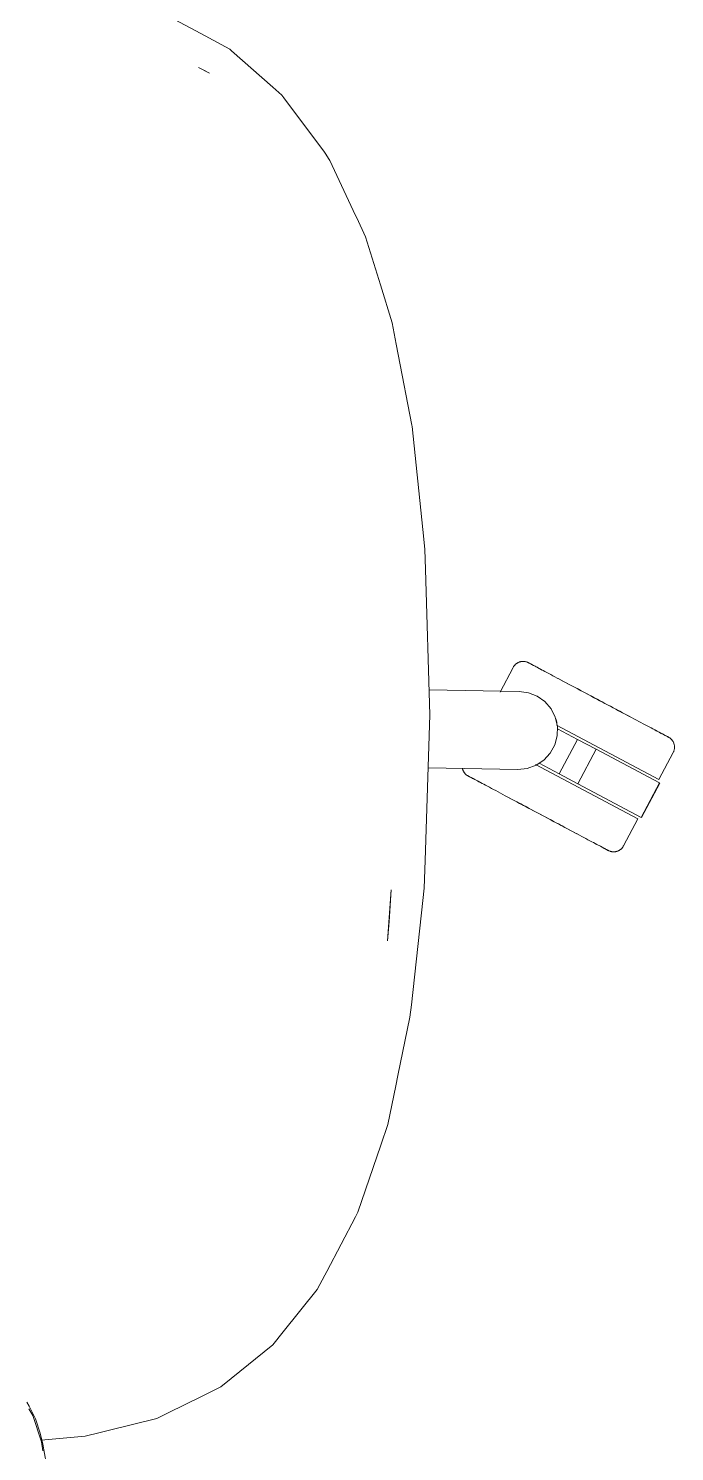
# Model space of a CAD drawing. Header units: millimetres. Extents: x 155927 to 295199, y -4084 to 97293.
# Drawn here: x 200461 to 200693, y 31884 to 32395 of the extents above; entities that cross this region are included whole.
import ezdxf

# ---------------------------------------------------------------- set-up
doc = ezdxf.new("R2010")
doc.units = ezdxf.units.MM
doc.header["$MEASUREMENT"] = 0
doc.layers.add('G-IMPT', color=8, linetype='CONTINUOUS', lineweight=9)
doc.layers.add('I-FURN', color=8, linetype='CONTINUOUS', lineweight=9)

msp = doc.modelspace()

# ---------------------------------------------------------------- linework, layer by layer
at = {"layer": 'G-IMPT'}
for p, q in [((200511.38, 32398.76), (200522.62, 32392.75)), ((200522.62, 32392.75), (200533.05, 32387.17)), ((200533.72, 32386.58), (200533.05, 32387.17)), ((200548.5, 32373.56), (200533.72, 32386.58)), ((200523.45, 32379.73), (200521.86, 32380.51)), ((200525.75, 32378.56), (200521.86, 32380.51)), ((200525.75, 32378.56), (200523.45, 32379.73)), ((200548.5, 32373.56), (200551.76, 32370.69)), ((200552.49, 32369.72), (200551.76, 32370.69)), ((200567.06, 32350.23), (200552.49, 32369.72)), ((200567.06, 32350.23), (200567.52, 32349.46)), ((200567.52, 32349.46), (200568.46, 32347.88)), ((200568.88, 32347.17), (200568.46, 32347.88)), ((200568.88, 32347.17), (200578.15, 32327.53)), ((200578.15, 32327.53), (200578.58, 32326.61)), ((200581.77, 32319.85), (200578.58, 32326.61)), ((200581.77, 32319.85), (200587.09, 32302.58)), ((200587.09, 32302.58), (200591.28, 32288.97)), ((200591.28, 32288.97), (200592.74, 32281.37)), ((200593.45, 32277.7), (200592.74, 32281.37)), ((200593.45, 32277.7), (200598.31, 32252.32)), ((200598.4, 32251.86), (200598.31, 32252.32)), ((200598.4, 32251.86), (200602.22, 32214.87)), ((200602.22, 32214.87), (200602.96, 32207.8)), ((200603.18, 32200.54), (200602.96, 32207.8)), ((200604.8, 32148.38), (200603.18, 32200.54)), ((200603.09, 32096.2), (200604.8, 32148.38)), ((200603.09, 32096.2), (200602.77, 32086.26)), ((200590.89, 32085.72), (200589.64, 32067.44)), ((200590.89, 32085.72), (200590.25, 32074.39)), ((200602.29, 32081.88), (200602.77, 32086.26)), ((200602.29, 32081.88), (200598.16, 32044.44)), ((200589.64, 32067.44), (200590.25, 32074.39)), ((200597.67, 32040.02), (200598.16, 32044.44)), ((200593.32, 32019.08), (200597.67, 32040.02)), ((200593.32, 32019.08), (200592.56, 32015.4)), ((200592.56, 32015.4), (200589.69, 32001.58)), ((200587.17, 31994.14), (200589.69, 32001.58)), ((200587.17, 31994.14), (200579.02, 31970.05)), ((200578.15, 31968.39), (200579.02, 31970.05)), ((200567.85, 31948.88), (200578.15, 31968.39)), ((200564.41, 31942.38), (200567.12, 31947.51)), ((200567.85, 31948.88), (200567.12, 31947.51)), ((200564.41, 31942.38), (200552.21, 31927.24)), ((200548.45, 31922.58), (200552.21, 31927.24)), ((200533.5, 31910.41), (200548.45, 31922.58)), ((200533.5, 31910.41), (200529.85, 31907.43)), ((200511.21, 31898.26), (200522.68, 31903.91)), ((200529.85, 31907.43), (200522.68, 31903.91)), ((200461.13, 31900.58), (200460.32, 31901.95)), ((200462.47, 31897.16), (200461, 31899.61)), ((200463.33, 31895.94), (200461.13, 31900.58)), ((200511.21, 31898.26), (200506.85, 31896.11)), ((200465.5, 31887.77), (200462.47, 31897.16)), ((200465.07, 31890.85), (200463.33, 31895.94)), ((200506.85, 31896.11), (200488.91, 31891.71)), ((200465.07, 31890.85), (200466.05, 31886.93)), ((200465.37, 31888.39), (200481.25, 31889.83)), ((200481.25, 31889.83), (200486.54, 31891.13)), ((200488.91, 31891.71), (200486.54, 31891.13)), ((200465.96, 31884.48), (200465.5, 31887.77)), ((200466.05, 31886.93), (200467.17, 31880.17))]:
    msp.add_line(p, q, dxfattribs=at)
at = {"layer": 'I-FURN'}
for p, q in [((200634.67, 32165.46), (200629.97, 32156.62)), ((200634.67, 32165.46), (200634.75, 32165.61)), ((200634.75, 32165.61), (200634.83, 32165.74)), ((200634.83, 32165.74), (200634.92, 32165.88)), ((200634.92, 32165.88), (200635.02, 32166.01)), ((200635.02, 32166.01), (200635.12, 32166.13)), ((200635.12, 32166.13), (200635.22, 32166.26)), ((200635.22, 32166.26), (200635.33, 32166.37)), ((200635.33, 32166.37), (200635.44, 32166.49)), ((200635.44, 32166.49), (200635.56, 32166.6)), ((200635.56, 32166.6), (200635.69, 32166.7)), ((200635.69, 32166.7), (200635.81, 32166.8)), ((200635.81, 32166.8), (200635.94, 32166.89)), ((200635.94, 32166.89), (200636.08, 32166.98)), ((200636.08, 32166.98), (200636.22, 32167.07)), ((200636.22, 32167.07), (200636.36, 32167.14)), ((200636.36, 32167.14), (200636.5, 32167.22)), ((200636.5, 32167.22), (200636.65, 32167.28)), ((200636.65, 32167.28), (200636.8, 32167.34)), ((200636.8, 32167.34), (200636.95, 32167.4)), ((200636.95, 32167.4), (200637.1, 32167.44)), ((200637.1, 32167.44), (200637.26, 32167.49)), ((200637.26, 32167.49), (200637.42, 32167.52)), ((200637.42, 32167.52), (200637.58, 32167.55)), ((200637.58, 32167.55), (200637.74, 32167.57)), ((200637.74, 32167.57), (200637.9, 32167.59)), ((200637.9, 32167.59), (200638.06, 32167.6)), ((200638.06, 32167.6), (200638.22, 32167.6)), ((200638.22, 32167.6), (200638.38, 32167.6)), ((200638.38, 32167.6), (200638.54, 32167.59)), ((200638.54, 32167.59), (200638.7, 32167.58)), ((200638.7, 32167.58), (200638.86, 32167.55)), ((200638.86, 32167.55), (200639.02, 32167.52)), ((200639.02, 32167.52), (200639.18, 32167.49)), ((200639.18, 32167.49), (200639.33, 32167.45)), ((200639.33, 32167.45), (200639.49, 32167.4)), ((200639.49, 32167.4), (200639.64, 32167.35)), ((200639.64, 32167.35), (200639.79, 32167.29)), ((200639.79, 32167.29), (200639.94, 32167.22)), ((200639.94, 32167.22), (200640.08, 32167.15)), ((200640.08, 32167.15), (200640.12, 32167.13)), ((200640.12, 32167.13), (200640.14, 32167.12)), ((200640.17, 32167.11), (200640.12, 32167.13)), ((200640.12, 32167.13), (200640.12, 32167.13)), ((200640.14, 32167.12), (200640.2, 32167.09)), ((200640.25, 32167.06), (200640.17, 32167.11)), ((200640.2, 32167.09), (200640.3, 32167.04)), ((200640.37, 32167), (200640.25, 32167.06)), ((200640.3, 32167.04), (200640.44, 32166.96)), ((200640.53, 32166.91), (200640.37, 32167)), ((200640.44, 32166.96), (200640.62, 32166.86)), ((200640.73, 32166.8), (200640.53, 32166.91)), ((200640.62, 32166.86), (200640.84, 32166.75)), ((200640.97, 32166.68), (200640.73, 32166.8)), ((200640.84, 32166.75), (200641.1, 32166.61)), ((200641.25, 32166.53), (200640.97, 32166.68)), ((200641.1, 32166.61), (200641.4, 32166.45)), ((200641.57, 32166.36), (200641.25, 32166.53)), ((200641.4, 32166.45), (200641.73, 32166.27)), ((200641.93, 32166.17), (200641.57, 32166.36)), ((200641.73, 32166.27), (200642.1, 32166.08)), ((200642.32, 32165.96), (200641.93, 32166.17)), ((200642.1, 32166.08), (200642.51, 32165.86)), ((200642.75, 32165.73), (200642.32, 32165.96)), ((200642.51, 32165.86), (200642.96, 32165.62)), ((200643.22, 32165.48), (200642.75, 32165.73)), ((200642.96, 32165.62), (200643.44, 32165.36)), ((200643.72, 32165.22), (200643.22, 32165.48)), ((200643.44, 32165.36), (200643.96, 32165.09)), ((200644.25, 32164.93), (200643.72, 32165.22)), ((200643.96, 32165.09), (200644.51, 32164.8)), ((200644.82, 32164.63), (200644.25, 32164.93)), ((200644.51, 32164.8), (200645.09, 32164.49)), ((200645.42, 32164.31), (200644.82, 32164.63)), ((200646.06, 32163.97), (200645.42, 32164.31)), ((200646.72, 32163.62), (200646.06, 32163.97)), ((200647.41, 32163.25), (200646.72, 32163.62)), ((200648.14, 32162.87), (200647.41, 32163.25)), ((200648.89, 32162.47), (200648.14, 32162.87)), ((200649.66, 32162.06), (200648.89, 32162.47)), ((200650.46, 32161.63), (200649.66, 32162.06)), ((200651.29, 32161.19), (200650.46, 32161.63)), ((200650.84, 32161.43), (200651.67, 32160.99)), ((200652.13, 32160.74), (200651.29, 32161.19)), ((200651.67, 32160.99), (200652.53, 32160.53)), ((200653, 32160.28), (200652.13, 32160.74)), ((200652.53, 32160.53), (200653.41, 32160.07)), ((200653.89, 32159.81), (200653, 32160.28)), ((200653.41, 32160.07), (200654.3, 32159.59)), ((200654.8, 32159.33), (200653.89, 32159.81)), ((200654.3, 32159.59), (200655.22, 32159.1)), ((200655.72, 32158.84), (200654.8, 32159.33)), ((200655.22, 32159.1), (200656.15, 32158.61)), ((200656.66, 32158.34), (200655.72, 32158.84)), ((200656.15, 32158.61), (200657.09, 32158.11)), ((200604.52, 32157.41), (200636.86, 32156.84)), ((200636.86, 32156.84), (200640.2, 32156.38)), ((200640.2, 32156.38), (200643.33, 32155.13)), ((200643.33, 32155.13), (200646.07, 32153.16)), ((200657.61, 32157.83), (200656.66, 32158.34)), ((200657.09, 32158.11), (200658.05, 32157.6)), ((200658.57, 32157.32), (200657.61, 32157.83)), ((200658.05, 32157.6), (200659.02, 32157.08)), ((200659.55, 32156.8), (200658.57, 32157.32)), ((200659.02, 32157.08), (200660, 32156.56)), ((200660.53, 32156.28), (200659.55, 32156.8)), ((200660, 32156.56), (200660.98, 32156.04)), ((200661.52, 32155.75), (200660.53, 32156.28)), ((200660.98, 32156.04), (200661.98, 32155.51)), ((200662.52, 32155.22), (200661.52, 32155.75)), ((200661.98, 32155.51), (200662.98, 32154.98)), ((200663.52, 32154.69), (200662.52, 32155.22)), ((200662.98, 32154.98), (200663.98, 32154.44)), ((200664.52, 32154.16), (200663.52, 32154.69)), ((200663.98, 32154.44), (200664.98, 32153.91)), ((200665.53, 32153.62), (200664.52, 32154.16)), ((200664.98, 32153.91), (200665.99, 32153.38)), ((200666.53, 32153.09), (200665.53, 32153.62)), ((200646.07, 32153.16), (200648.27, 32150.6)), ((200648.27, 32150.6), (200649.78, 32147.58)), ((200665.99, 32153.38), (200666.99, 32152.84)), ((200667.54, 32152.55), (200666.53, 32153.09)), ((200666.99, 32152.84), (200668, 32152.31)), ((200668.53, 32152.02), (200667.54, 32152.55)), ((200668, 32152.31), (200668.99, 32151.78)), ((200669.53, 32151.49), (200668.53, 32152.02)), ((200668.99, 32151.78), (200669.98, 32151.25)), ((200670.52, 32150.97), (200669.53, 32151.49)), ((200669.98, 32151.25), (200670.97, 32150.73)), ((200671.49, 32150.45), (200670.52, 32150.97)), ((200670.97, 32150.73), (200671.94, 32150.21)), ((200672.46, 32149.93), (200671.49, 32150.45)), ((200671.94, 32150.21), (200672.91, 32149.7)), ((200673.42, 32149.42), (200672.46, 32149.93)), ((200672.91, 32149.7), (200673.86, 32149.19)), ((200674.36, 32148.92), (200673.42, 32149.42)), ((200673.86, 32149.19), (200674.79, 32148.69)), ((200675.29, 32148.43), (200674.36, 32148.92)), ((200674.79, 32148.69), (200675.72, 32148.2)), ((200676.21, 32147.94), (200675.29, 32148.43)), ((200649.78, 32147.58), (200650.53, 32144.29)), ((200650.19, 32144.79), (200686.91, 32125.26)), ((200650.53, 32144.29), (200650.47, 32140.92)), ((200650.6, 32143.44), (200657.74, 32139.64)), ((200675.72, 32148.2), (200676.62, 32147.72)), ((200677.1, 32147.47), (200676.21, 32147.94)), ((200677.98, 32147), (200677.1, 32147.47)), ((200678.84, 32146.54), (200677.98, 32147)), ((200679.67, 32146.1), (200678.84, 32146.54)), ((200680.48, 32145.67), (200679.67, 32146.1)), ((200681.27, 32145.25), (200680.48, 32145.67)), ((200682.03, 32144.84), (200681.27, 32145.25)), ((200682.77, 32144.45), (200682.03, 32144.84)), ((200683.48, 32144.08), (200682.77, 32144.45)), ((200684.15, 32143.72), (200683.48, 32144.08)), ((200684.8, 32143.37), (200684.15, 32143.72)), ((200685.42, 32143.05), (200684.8, 32143.37)), ((200650.47, 32140.92), (200649.61, 32137.66)), ((200657.74, 32139.64), (200651.17, 32127.28)), ((200657.74, 32139.64), (200664.39, 32136.11)), ((200686, 32142.73), (200685.42, 32143.05)), ((200685.69, 32142.9), (200686.26, 32142.6)), ((200686.55, 32142.44), (200686, 32142.73)), ((200686.26, 32142.6), (200686.8, 32142.31)), ((200687.07, 32142.17), (200686.55, 32142.44)), ((200686.8, 32142.31), (200687.3, 32142.05)), ((200687.55, 32141.91), (200687.07, 32142.17)), ((200687.3, 32142.05), (200687.76, 32141.8)), ((200688, 32141.67), (200687.55, 32141.91)), ((200687.76, 32141.8), (200688.19, 32141.57)), ((200688.41, 32141.46), (200688, 32141.67)), ((200688.19, 32141.57), (200688.59, 32141.36)), ((200688.78, 32141.26), (200688.41, 32141.46)), ((200688.59, 32141.36), (200688.94, 32141.17)), ((200689.12, 32141.08), (200688.78, 32141.26)), ((200688.94, 32141.17), (200689.26, 32141)), ((200689.41, 32140.92), (200689.12, 32141.08)), ((200689.26, 32141), (200689.54, 32140.85)), ((200689.67, 32140.78), (200689.41, 32140.92)), ((200689.54, 32140.85), (200689.78, 32140.73)), ((200689.89, 32140.67), (200689.67, 32140.78)), ((200689.78, 32140.73), (200689.98, 32140.62)), ((200690.07, 32140.57), (200689.89, 32140.67)), ((200689.98, 32140.62), (200690.14, 32140.53)), ((200690.21, 32140.5), (200690.07, 32140.57)), ((200690.14, 32140.53), (200690.26, 32140.47)), ((200690.31, 32140.44), (200690.21, 32140.5)), ((200690.26, 32140.47), (200690.35, 32140.43)), ((200690.37, 32140.41), (200690.31, 32140.44)), ((200690.35, 32140.43), (200690.39, 32140.4)), ((200690.39, 32140.4), (200690.37, 32140.41)), ((200690.39, 32140.4), (200690.53, 32140.32)), ((200690.39, 32140.4), (200690.39, 32140.4)), ((200690.53, 32140.32), (200690.67, 32140.24)), ((200690.67, 32140.24), (200690.81, 32140.15)), ((200690.81, 32140.15), (200690.94, 32140.05)), ((200690.94, 32140.05), (200691.06, 32139.95)), ((200691.06, 32139.95), (200691.19, 32139.85)), ((200691.19, 32139.85), (200691.3, 32139.74)), ((200691.3, 32139.74), (200691.42, 32139.62)), ((200691.42, 32139.62), (200691.53, 32139.51)), ((200691.53, 32139.51), (200691.63, 32139.38)), ((200691.63, 32139.38), (200691.73, 32139.26)), ((200691.73, 32139.26), (200691.82, 32139.12)), ((200691.82, 32139.12), (200691.91, 32138.99)), ((200691.91, 32138.99), (200691.99, 32138.85)), ((200691.99, 32138.85), (200692.07, 32138.71)), ((200692.07, 32138.71), (200692.14, 32138.57)), ((200692.14, 32138.57), (200692.21, 32138.42)), ((200692.21, 32138.42), (200692.27, 32138.27)), ((200692.27, 32138.27), (200692.32, 32138.12)), ((200692.32, 32138.12), (200692.37, 32137.96)), ((200647.99, 32134.7), (200645.71, 32132.22)), ((200649.61, 32137.66), (200647.99, 32134.7)), ((200664.39, 32136.11), (200657.81, 32123.75)), ((200664.39, 32136.11), (200687.09, 32124.03)), ((200686.91, 32125.26), (200692.06, 32134.95)), ((200692.08, 32134.99), (200692.06, 32134.95)), ((200692.15, 32135.13), (200692.08, 32134.99)), ((200692.22, 32135.28), (200692.15, 32135.13)), ((200692.28, 32135.43), (200692.22, 32135.28)), ((200692.33, 32135.58), (200692.28, 32135.43)), ((200692.38, 32135.74), (200692.33, 32135.58)), ((200692.37, 32137.96), (200692.41, 32137.81)), ((200692.42, 32135.89), (200692.38, 32135.74)), ((200692.41, 32137.81), (200692.45, 32137.65)), ((200692.45, 32136.05), (200692.42, 32135.89)), ((200692.45, 32137.65), (200692.48, 32137.49)), ((200692.48, 32136.21), (200692.45, 32136.05)), ((200692.48, 32137.49), (200692.5, 32137.33)), ((200692.5, 32136.37), (200692.48, 32136.21)), ((200692.5, 32137.33), (200692.52, 32137.17)), ((200692.52, 32136.53), (200692.5, 32136.37)), ((200692.52, 32137.17), (200692.53, 32137.01)), ((200692.53, 32136.69), (200692.52, 32136.53)), ((200692.53, 32137.01), (200692.53, 32136.85)), ((200692.53, 32136.85), (200692.53, 32136.69)), ((200636.37, 32128.86), (200604.18, 32129.42)), ((200616.5, 32129.11), (200616.47, 32129.27)), ((200616.54, 32128.95), (200616.5, 32129.11)), ((200616.59, 32128.8), (200616.54, 32128.95)), ((200616.65, 32128.65), (200616.59, 32128.8)), ((200616.71, 32128.5), (200616.65, 32128.65)), ((200616.77, 32128.35), (200616.71, 32128.5)), ((200616.84, 32128.21), (200616.77, 32128.35)), ((200616.92, 32128.06), (200616.84, 32128.21)), ((200617.01, 32127.93), (200616.92, 32128.06)), ((200617.09, 32127.79), (200617.01, 32127.93)), ((200639.72, 32129.21), (200636.37, 32128.86)), ((200642.9, 32130.35), (200639.72, 32129.21)), ((200642.65, 32130.68), (200679.4, 32111.14)), ((200645.71, 32132.22), (200642.9, 32130.35)), ((200651.17, 32127.28), (200644.03, 32131.08)), ((200617.19, 32127.66), (200617.09, 32127.79)), ((200617.29, 32127.53), (200617.19, 32127.66)), ((200617.39, 32127.41), (200617.29, 32127.53)), ((200617.5, 32127.29), (200617.39, 32127.41)), ((200617.61, 32127.18), (200617.5, 32127.29)), ((200617.73, 32127.07), (200617.61, 32127.18)), ((200617.85, 32126.96), (200617.73, 32127.07)), ((200617.98, 32126.86), (200617.85, 32126.96)), ((200618.11, 32126.77), (200617.98, 32126.86)), ((200618.24, 32126.68), (200618.11, 32126.77)), ((200618.38, 32126.59), (200618.24, 32126.68)), ((200618.52, 32126.52), (200618.38, 32126.59)), ((200618.53, 32126.51), (200618.52, 32126.52)), ((200618.52, 32126.52), (200618.54, 32126.51)), ((200618.57, 32126.49), (200618.53, 32126.51)), ((200618.54, 32126.51), (200618.6, 32126.47)), ((200618.65, 32126.45), (200618.57, 32126.49)), ((200618.6, 32126.47), (200618.7, 32126.42)), ((200618.77, 32126.38), (200618.65, 32126.45)), ((200618.7, 32126.42), (200618.84, 32126.35)), ((200618.94, 32126.3), (200618.77, 32126.38)), ((200618.84, 32126.35), (200619.02, 32126.25)), ((200619.14, 32126.19), (200618.94, 32126.3)), ((200619.02, 32126.25), (200619.24, 32126.13)), ((200619.38, 32126.06), (200619.14, 32126.19)), ((200619.24, 32126.13), (200619.5, 32126)), ((200619.66, 32125.91), (200619.38, 32126.06)), ((200619.5, 32126), (200619.8, 32125.84)), ((200619.98, 32125.74), (200619.66, 32125.91)), ((200619.8, 32125.84), (200620.13, 32125.66)), ((200620.33, 32125.55), (200619.98, 32125.74)), ((200620.13, 32125.66), (200620.51, 32125.46)), ((200620.72, 32125.35), (200620.33, 32125.55)), ((200620.51, 32125.46), (200620.92, 32125.24)), ((200621.15, 32125.12), (200620.72, 32125.35)), ((200620.92, 32125.24), (200621.36, 32125.01)), ((200621.62, 32124.87), (200621.15, 32125.12)), ((200621.36, 32125.01), (200621.85, 32124.75)), ((200622.12, 32124.6), (200621.62, 32124.87)), ((200621.85, 32124.75), (200622.36, 32124.47)), ((200622.66, 32124.32), (200622.12, 32124.6)), ((200622.36, 32124.47), (200622.91, 32124.18)), ((200623.23, 32124.02), (200622.66, 32124.32)), ((200622.91, 32124.18), (200623.5, 32123.87)), ((200623.5, 32123.87), (200624.11, 32123.54)), ((200624.11, 32123.54), (200624.76, 32123.2)), ((200624.76, 32123.2), (200625.44, 32122.84)), ((200625.44, 32122.84), (200626.15, 32122.46)), ((200657.81, 32123.75), (200651.17, 32127.28)), ((200680.52, 32111.67), (200657.81, 32123.75)), ((200687.09, 32124.03), (200680.52, 32111.67)), ((200680.69, 32111.58), (200687.27, 32123.94)), ((200626.15, 32122.46), (200626.88, 32122.07)), ((200626.88, 32122.07), (200627.64, 32121.67)), ((200627.64, 32121.67), (200628.43, 32121.25)), ((200628.43, 32121.25), (200629.24, 32120.82)), ((200629.24, 32120.82), (200630.08, 32120.37)), ((200630.08, 32120.37), (200630.94, 32119.92)), ((200630.94, 32119.92), (200631.81, 32119.45)), ((200631.81, 32119.45), (200632.71, 32118.97)), ((200633.2, 32118.71), (200632.29, 32119.19)), ((200632.71, 32118.97), (200633.62, 32118.49)), ((200634.12, 32118.22), (200633.2, 32118.71)), ((200633.62, 32118.49), (200634.55, 32117.99)), ((200635.06, 32117.72), (200634.12, 32118.22)), ((200634.55, 32117.99), (200635.5, 32117.49)), ((200636.01, 32117.22), (200635.06, 32117.72)), ((200635.5, 32117.49), (200636.45, 32116.98)), ((200636.97, 32116.7), (200636.01, 32117.22)), ((200636.45, 32116.98), (200637.42, 32116.47)), ((200637.95, 32116.19), (200636.97, 32116.7)), ((200637.42, 32116.47), (200638.4, 32115.95)), ((200638.93, 32115.66), (200637.95, 32116.19)), ((200638.4, 32115.95), (200639.39, 32115.42)), ((200639.92, 32115.14), (200638.93, 32115.66)), ((200639.39, 32115.42), (200640.38, 32114.89)), ((200640.92, 32114.61), (200639.92, 32115.14)), ((200640.38, 32114.89), (200641.38, 32114.36)), ((200641.92, 32114.07), (200640.92, 32114.61)), ((200641.38, 32114.36), (200642.38, 32113.83)), ((200642.93, 32113.54), (200641.92, 32114.07)), ((200642.38, 32113.83), (200643.39, 32113.29)), ((200643.93, 32113.01), (200642.93, 32113.54)), ((200643.39, 32113.29), (200644.39, 32112.76)), ((200644.94, 32112.47), (200643.93, 32113.01)), ((200644.39, 32112.76), (200645.4, 32112.23)), ((200645.94, 32111.94), (200644.94, 32112.47)), ((200645.4, 32112.23), (200646.4, 32111.69)), ((200646.94, 32111.41), (200645.94, 32111.94)), ((200646.4, 32111.69), (200647.4, 32111.16)), ((200647.93, 32110.88), (200646.94, 32111.41)), ((200647.4, 32111.16), (200648.39, 32110.64)), ((200648.92, 32110.35), (200647.93, 32110.88)), ((200648.39, 32110.64), (200649.37, 32110.11)), ((200649.9, 32109.83), (200648.92, 32110.35)), ((200649.37, 32110.11), (200650.35, 32109.6)), ((200650.87, 32109.32), (200649.9, 32109.83)), ((200650.35, 32109.6), (200651.31, 32109.08)), ((200651.83, 32108.81), (200650.87, 32109.32)), ((200651.31, 32109.08), (200652.26, 32108.58)), ((200652.77, 32108.31), (200651.83, 32108.81)), ((200652.26, 32108.58), (200653.2, 32108.08)), ((200653.7, 32107.81), (200652.77, 32108.31)), ((200653.2, 32108.08), (200654.12, 32107.59)), ((200654.61, 32107.33), (200653.7, 32107.81)), ((200654.12, 32107.59), (200655.03, 32107.11)), ((200674.25, 32101.45), (200679.4, 32111.14)), ((200655.51, 32106.85), (200654.61, 32107.33)), ((200655.03, 32107.11), (200655.91, 32106.63)), ((200656.39, 32106.38), (200655.51, 32106.85)), ((200655.91, 32106.63), (200656.78, 32106.17)), ((200657.24, 32105.93), (200656.39, 32106.38)), ((200656.78, 32106.17), (200657.63, 32105.72)), ((200658.08, 32105.48), (200657.24, 32105.93)), ((200657.63, 32105.72), (200658.45, 32105.28)), ((200658.45, 32105.28), (200659.25, 32104.86)), ((200659.25, 32104.86), (200660.03, 32104.45)), ((200660.03, 32104.45), (200660.78, 32104.05)), ((200660.78, 32104.05), (200661.5, 32103.66)), ((200661.5, 32103.66), (200662.2, 32103.29)), ((200662.2, 32103.29), (200662.86, 32102.94)), ((200662.86, 32102.94), (200663.49, 32102.6)), ((200663.49, 32102.6), (200664.1, 32102.28)), ((200664.41, 32102.12), (200663.82, 32102.43)), ((200664.1, 32102.28), (200664.66, 32101.98)), ((200664.96, 32101.83), (200664.41, 32102.12)), ((200664.66, 32101.98), (200665.2, 32101.7)), ((200665.48, 32101.55), (200664.96, 32101.83)), ((200665.2, 32101.7), (200665.7, 32101.43)), ((200665.96, 32101.29), (200665.48, 32101.55)), ((200665.7, 32101.43), (200666.17, 32101.18)), ((200666.4, 32101.06), (200665.96, 32101.29)), ((200666.17, 32101.18), (200666.6, 32100.95)), ((200666.81, 32100.84), (200666.4, 32101.06)), ((200666.6, 32100.95), (200666.99, 32100.75)), ((200667.19, 32100.64), (200666.81, 32100.84)), ((200666.99, 32100.75), (200667.35, 32100.56)), ((200667.52, 32100.46), (200667.19, 32100.64)), ((200667.35, 32100.56), (200667.66, 32100.39)), ((200667.82, 32100.3), (200667.52, 32100.46)), ((200667.66, 32100.39), (200667.94, 32100.24)), ((200668.08, 32100.17), (200667.82, 32100.3)), ((200667.94, 32100.24), (200668.18, 32100.11)), ((200668.3, 32100.05), (200668.08, 32100.17)), ((200668.18, 32100.11), (200668.38, 32100)), ((200668.48, 32099.96), (200668.3, 32100.05)), ((200668.38, 32100), (200668.55, 32099.92)), ((200668.62, 32099.88), (200668.48, 32099.96)), ((200668.55, 32099.92), (200668.67, 32099.85)), ((200668.72, 32099.83), (200668.62, 32099.88)), ((200668.67, 32099.85), (200668.75, 32099.81)), ((200668.78, 32099.8), (200668.72, 32099.83)), ((200668.75, 32099.81), (200668.79, 32099.79)), ((200668.8, 32099.78), (200668.78, 32099.8)), ((200668.79, 32099.79), (200668.8, 32099.78)), ((200668.84, 32099.76), (200668.8, 32099.78)), ((200668.98, 32099.69), (200668.84, 32099.76)), ((200669.13, 32099.63), (200668.98, 32099.69)), ((200669.28, 32099.57), (200669.13, 32099.63)), ((200669.43, 32099.51), (200669.28, 32099.57)), ((200669.58, 32099.47), (200669.43, 32099.51)), ((200669.74, 32099.43), (200669.58, 32099.47)), ((200669.9, 32099.39), (200669.74, 32099.43)), ((200670.06, 32099.36), (200669.9, 32099.39)), ((200670.22, 32099.34), (200670.06, 32099.36)), ((200670.38, 32099.32), (200670.22, 32099.34)), ((200670.54, 32099.32), (200670.38, 32099.32)), ((200670.7, 32099.31), (200670.54, 32099.32)), ((200670.86, 32099.32), (200670.7, 32099.31)), ((200671.02, 32099.33), (200670.86, 32099.32)), ((200671.18, 32099.34), (200671.02, 32099.33)), ((200671.34, 32099.37), (200671.18, 32099.34)), ((200671.5, 32099.39), (200671.34, 32099.37)), ((200671.66, 32099.43), (200671.5, 32099.39)), ((200671.81, 32099.47), (200671.66, 32099.43)), ((200671.97, 32099.52), (200671.81, 32099.47)), ((200672.12, 32099.57), (200671.97, 32099.52)), ((200672.27, 32099.63), (200672.12, 32099.57)), ((200672.41, 32099.7), (200672.27, 32099.63)), ((200672.56, 32099.77), (200672.41, 32099.7)), ((200672.7, 32099.85), (200672.56, 32099.77)), ((200672.84, 32099.93), (200672.7, 32099.85)), ((200672.97, 32100.02), (200672.84, 32099.93)), ((200673.1, 32100.12), (200672.97, 32100.02)), ((200673.23, 32100.21), (200673.1, 32100.12)), ((200673.35, 32100.32), (200673.23, 32100.21)), ((200673.47, 32100.43), (200673.35, 32100.32)), ((200673.59, 32100.54), (200673.47, 32100.43)), ((200673.7, 32100.66), (200673.59, 32100.54)), ((200673.8, 32100.78), (200673.7, 32100.66)), ((200673.9, 32100.91), (200673.8, 32100.78)), ((200674, 32101.04), (200673.9, 32100.91)), ((200674.09, 32101.17), (200674, 32101.04)), ((200674.17, 32101.31), (200674.09, 32101.17)), ((200674.25, 32101.45), (200674.17, 32101.31))]:
    msp.add_line(p, q, dxfattribs=at)
msp.add_arc((200636.8, 32142.85), 13.81, 12.3473, 17.336, dxfattribs=at)
msp.add_open_spline([(200650.12, 32146.49), (200650.24, 32146.07), (200650.31, 32145.64), (200650.37, 32145.2)], degree=3, dxfattribs=at)

doc.saveas('drawing.dxf')
